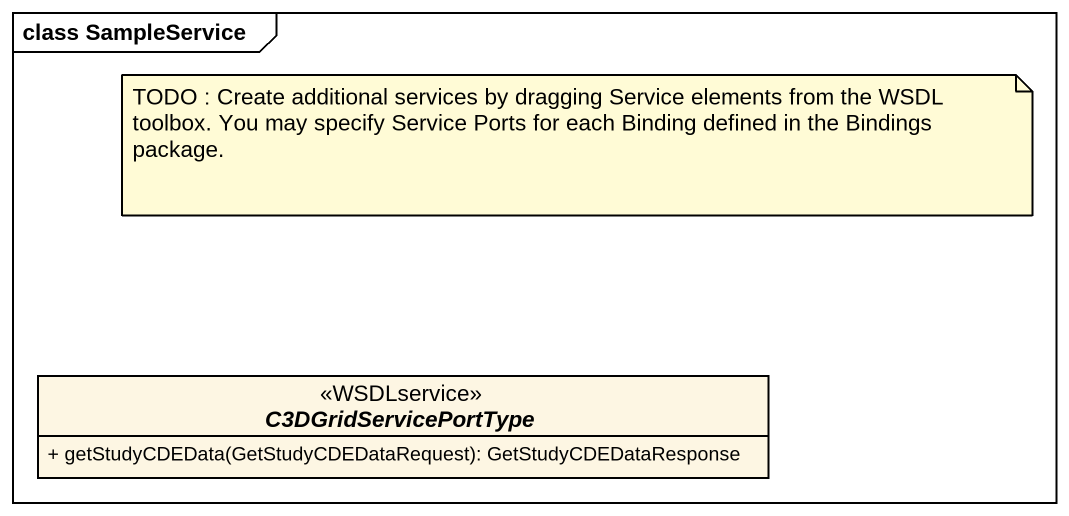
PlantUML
@startuml
mainframe class SampleService
hide circle
hide empty members
skinparam classAttributeIconSize 0
interface C3DGridServicePortType <<WSDLservice>> {
  + getStudyCDEData(GetStudyCDEDataRequest): GetStudyCDEDataResponse
}
note as N1
  TODO : Create additional services by dragging Service elements from the WSDL toolbox. You may specify Service Ports for each Binding defined in the Bindings package.
end note
@enduml
